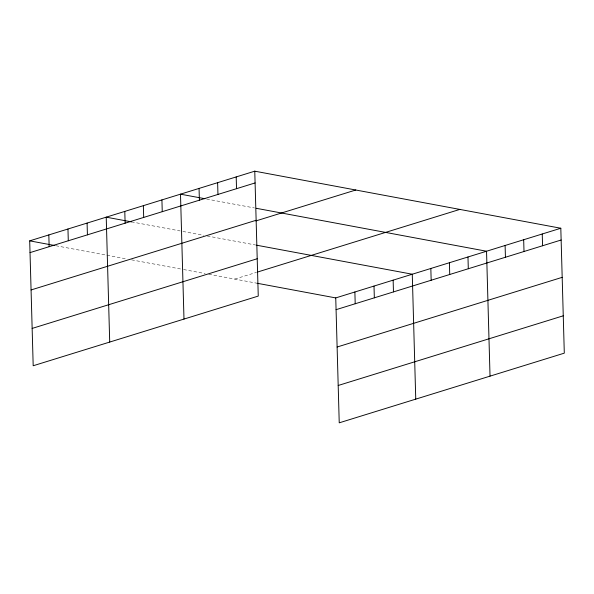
<?xml version="1.0" encoding="UTF-8"?>
<svg xmlns="http://www.w3.org/2000/svg" width="594" height="594" viewBox="0 0 594 594"><rect width="100%" height="100%" fill="white"/><g stroke="black" fill="none" stroke-linecap="round" stroke-linejoin="round"><path stroke-width="0.45" stroke-dasharray="2.97 2.23" d="M234.749 279.083L256.489 272.356M206.645 199.049L254.432 207.959M131.467 221.874L180.168 230.947M182.87 231.452L203.608 235.321M207.217 235.996L255.658 245.025M55.851 245.73L127.086 259.014M131.593 259.853L180.932 269.052M183.62 269.55L205.153 273.567M208.739 274.235L257.299 283.286"/><path stroke-width="0.89" d="M254.767 171.176L258.256 296.087L33.19 365.756L29.7 240.852L254.767 171.176L560.81 228.244L564.3 353.148L339.233 422.824L335.744 297.913L560.81 228.244M30.027 252.613L255.093 182.937M31.074 289.954L256.133 220.277M255.851 220.938L355.761 190.013M32.143 328.423L257.209 258.746M257.358 272.089L459.815 209.415M336.078 309.674L561.137 240.006M337.117 347.015L562.184 277.339M338.194 385.484L563.261 315.808M204.841 198.708L180.494 194.171L183.984 319.075M256.237 208.294L486.538 251.232L490.028 376.143M131.467 221.874L106.222 217.166L109.712 342.07M256.556 245.196L412.266 274.228L415.755 399.131M29.7 240.852L54.952 245.56M257.299 283.286L335.744 297.913M542.24 233.991L542.574 245.753M523.678 239.738L524.005 251.5M505.108 245.485L505.435 257.247M467.975 256.979L468.302 268.74M449.406 262.734L449.732 274.495M430.836 268.481L431.162 280.242M393.139 280.153L393.466 291.906M374.005 286.07L374.339 297.832M354.878 291.996L355.205 303.757M236.197 176.93L236.523 188.684M217.627 182.677L217.953 194.438M199.057 188.424L199.391 200.185M161.924 199.918L162.251 211.679M143.354 205.665L143.689 217.426M124.792 211.419L125.119 223.173M87.088 223.084L87.422 234.845M67.961 229.009L68.288 240.77M48.827 234.934L49.161 246.688"/></g></svg>
